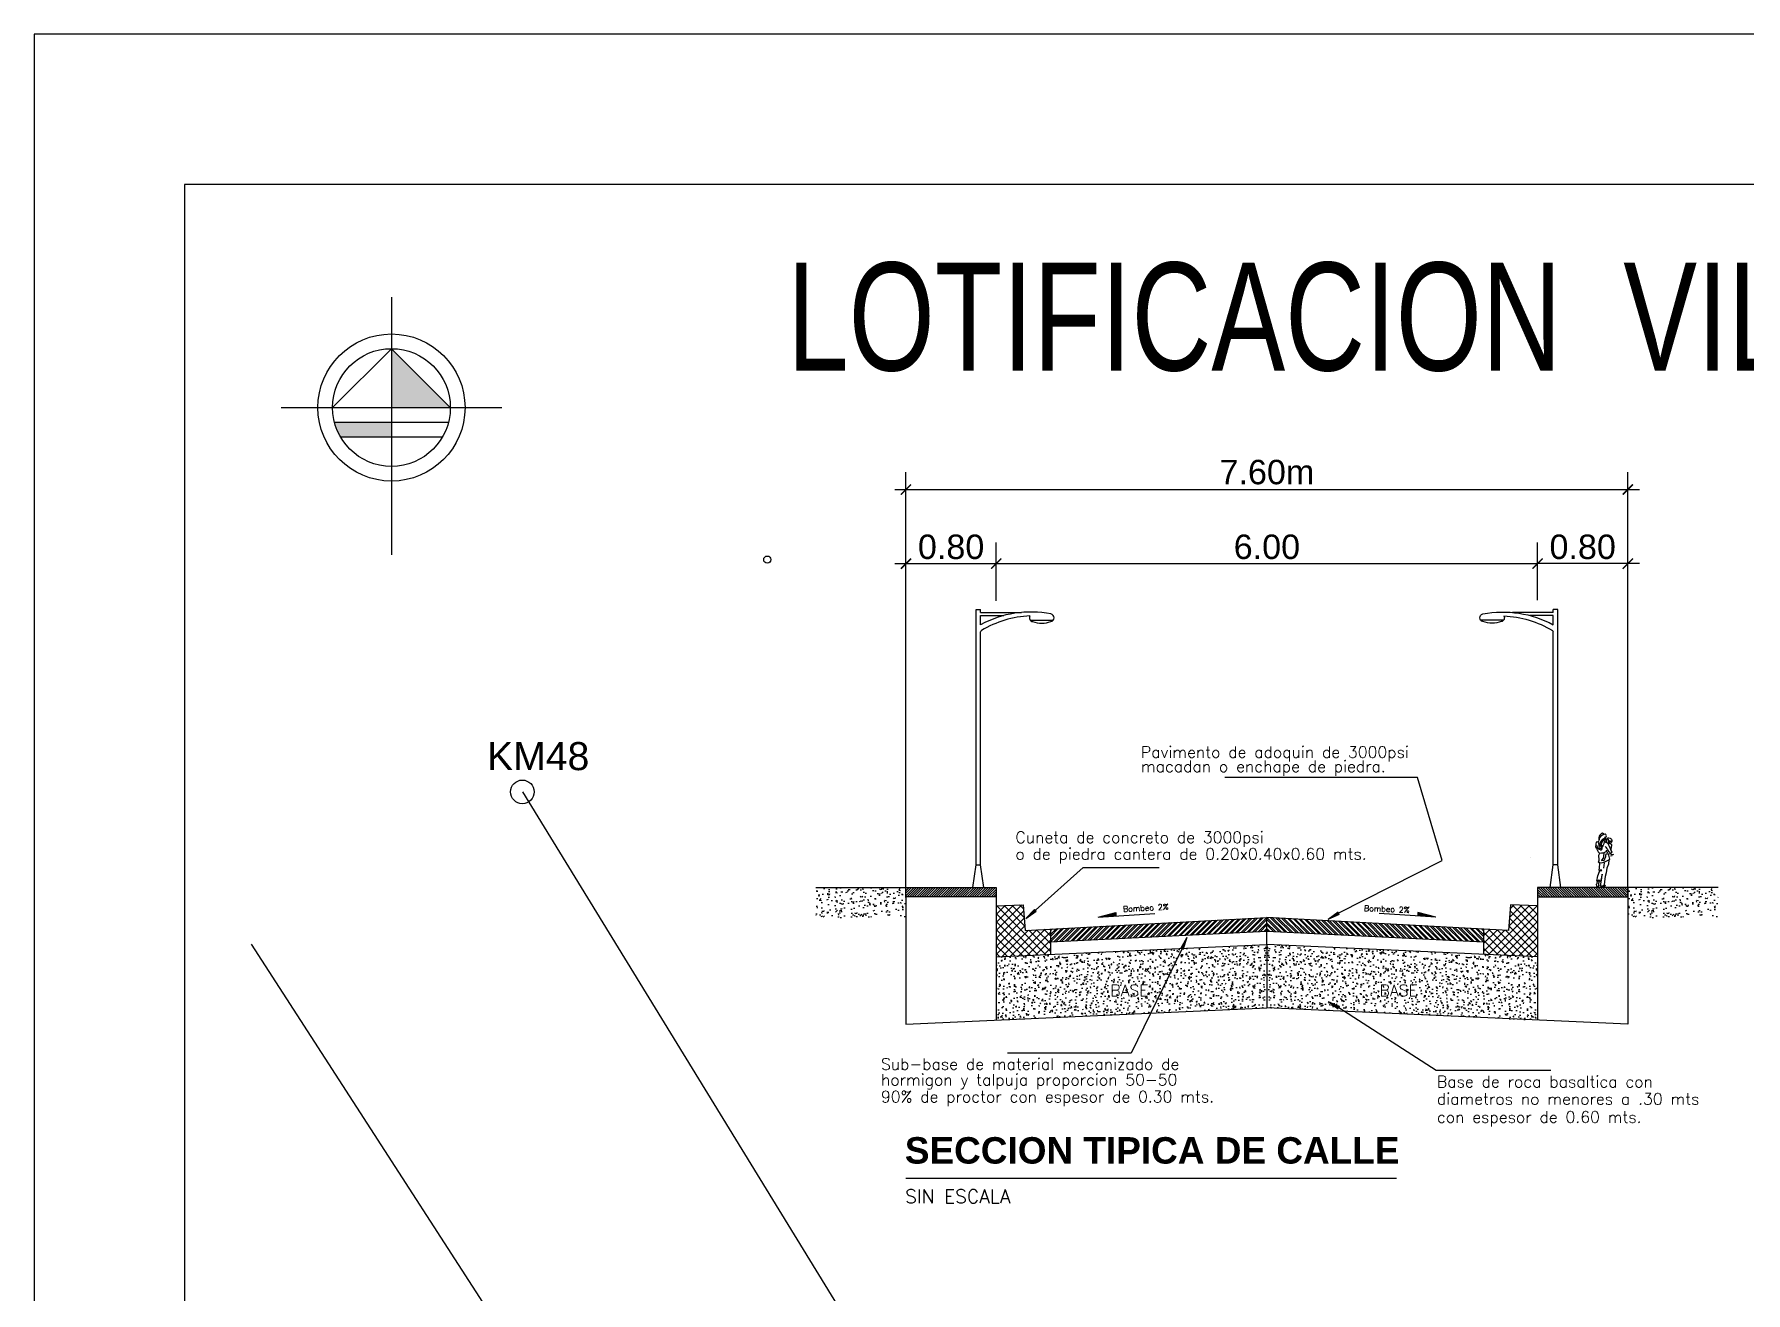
# Model space of a CAD drawing. Header units: millimetres. Extents: x 605064 to 1210630, y 1310999 to 2622410.
# Drawn here: x 605064.3 to 605235.2, y 1311197.6 to 1311323.2 of the extents above; entities that cross this region are included whole.
import ezdxf
from ezdxf.enums import TextEntityAlignment as Align

# ---------------------------------------------------------------- set-up
doc = ezdxf.new("R2010")
doc.units = ezdxf.units.MM
doc.linetypes.add('0', pattern=[0])
for name, color, linetype in [('acera', 8, 'Continuous'), ('CAJETIN', 5, 'Continuous'), ('CERCO', 6, 'Continuous'), ('CIRCULOSLOTES', 2, 'Continuous'), ('CVL_CUADCON_TX', 2, 'Continuous'), ('datos y tabla de areas', 170, 'Continuous'), ('FRAME 025', 7, 'Continuous'), ('NORTE', 7, 'Continuous')]:
    doc.layers.add(name, color=color, linetype=linetype)
doc.styles.add('ARIALTEXT', font='')
doc.styles.add('MINIMO', font='arial.ttf', dxfattribs={"height": 3.6})
doc.styles.add('PUNTOS PI', font='arial.ttf', dxfattribs={"height": 2.75})
doc.styles.add('ROMANS', font='ROMANS', dxfattribs={"height": 0.2})
doc.styles.add('TSN - Swis721 LtCn BT', font='swisscl.ttf')
doc.styles.get('ARIALTEXT').set_extended_font_data('Arial', bold=True)

# ---------------------------------------------------------------- blocks, each defined once
blk = doc.blocks.new('NORTE')
for points in [[(0, 0.4), (0, 0), (0.4, 0)], [(0, -0.1), (-0.387, -0.1, 0.067833), (-0.346, -0.2), (0, -0.2)]]:
    blk.add_hatch(color=256).paths.add_polyline_path(points)
for p, q in [((0, 0.75), (0, -1)), ((0, 0.4), (-0.4, 0)), ((0, 0.4), (0.4, 0)), ((-0.75, 0), (0.75, 0)), ((-0.387, -0.1), (0.387, -0.1)), ((-0.346, -0.2), (0.346, -0.2))]:
    blk.add_line(p, q)
for radius in [0.5, 0.4]:
    blk.add_circle((0, 0), radius)
blk = doc.blocks.new('_ArchTick')
at = {"color": 0, "linetype": 'ByBlock', "const_width": 0.15}
blk.add_lwpolyline([(-0.5, -0.5), (0.5, 0.5)], dxfattribs=at)
blk = doc.blocks.new('A$C42CB68AE')
at = {"color": 0, "linetype": 'ByBlock'}
for p, q in [((0.102, 9.246), (0.254, 9.246)), ((0.102, 0.759), (0.102, 9.246)), ((0.254, 9.144), (0.254, 9.246)), ((0.254, 9.144), (1.611, 9.144)), ((0.254, 8.738), (0.254, 9.042)), ((0.254, 9.042), (1.028, 9.042)), ((1.902, 8.89), (2.67, 8.89)), ((0.254, 0.759), (0.254, 8.502)), ((0, 0), (0.102, 0.759)), ((0.102, 0.762), (0.254, 0.762)), ((0.356, 0), (0.254, 0.759)), ((0, 0), (0.356, 0))]:
    blk.add_line(p, q, dxfattribs=at)
for centre, radius, start, end in [((1.921, 5.641), 3.517, 79.015, 118.2901), ((0.305, 8.502), 0.0508, 120.781, 180), ((2.049, 5.575), 3.458, 92.5676, 120.781), ((2.007, 8.966), 0.13, 150.6255, 258.6901), ((2.286, 9.703), 0.916, 250.56, 289.44), ((2.565, 8.966), 0.13, 281.3099, 78.6901)]:
    blk.add_arc(centre, radius, start, end, dxfattribs=at)

msp = doc.modelspace()

# ---------------------------------------------------------------- hatches: boundary and pattern name
at = {"true_color": 0x636466}
h = msp.add_hatch(dxfattribs=at)
h.set_pattern_fill('AR-CONC', color=251, scale=0.009)
h.set_pattern_definition([(50, (-887.3822, 187.2694), (1.639662021, -0.1434517699), [0.17145, -1.88595]), (355, (-887.3822, 187.2694), (-0.3171907928, 1.7195116072), [0.13716, -1.5087652575]), (100.4514447, (-887.2456, 187.2574), (1.3224712238, 1.5760597672), [0.1457100792, -1.6028122014]), (46.1842, (-887.3822, 187.7266), (2.439711368, -0.3783809514), [0.257175, -2.828925]), (96.63555761, (-887.179, 187.695), (2.1366372065, 2.2268351214), [0.2185652083, -2.4042204734]), (351.18415117, (-887.3822, 187.7266), (2.1366372066, 2.2268351213), [0.2057397036, -2.2631375873]), (21, (-887.1536, 187.6123), (1.3645295214, -0.9203867837), [0.17145, -1.88595]), (326, (-887.1536, 187.6123), (0.5562182551, 1.6576916951), [0.13716, -1.50876]), (71.451445, (-887.0399, 187.5356), (1.9207477735, 0.73730492), [0.1457100792, -1.6028094384]), (37.5, (-887.3822, 187.2694), (0.02779742926, 0.76099534986), [0, -1.490472, 0, -1.53162, 0, -1.514475]), (7.5, (-887.3822, 187.2694), (0.6013769626, 0.90162517336), [0, -0.873252, 0, -1.456182, 0, -0.577215]), (327.5, (-887.892, 187.2694), (1.2203153565, -0.05155869593), [0, -0.5715, 0, -1.78308, 0, -2.36601]), (317.5, (-888.1206, 187.2694), (1.3331626325, 0.2288384193), [0, -0.74295, 0, -1.184148, 0, -1.68021])])
h.paths.add_polyline_path([(605151.39, 1311238.048), (605142.38, 1311238.048), (605142.38, 1311235.082), (605151.39, 1311235.082)])
h = msp.add_hatch(dxfattribs=at)
h.set_pattern_fill('AR-CONC', color=251, scale=0.009)
h.set_pattern_definition([(50, (-806.2956, 187.2694), (1.639662021, -0.1434517699), [0.17145, -1.88595]), (355, (-806.2956, 187.2694), (-0.3171907928, 1.7195116072), [0.13716, -1.5087652575]), (100.4514447, (-806.159, 187.2574), (1.3224712238, 1.5760597672), [0.1457100792, -1.6028122014]), (46.1842, (-806.2956, 187.7266), (2.439711368, -0.3783809514), [0.257175, -2.828925]), (96.63555761, (-806.0923, 187.695), (2.1366372065, 2.2268351214), [0.2185652083, -2.4042204734]), (351.18415117, (-806.2956, 187.7266), (2.1366372066, 2.2268351213), [0.2057397036, -2.2631375873]), (21, (-806.067, 187.6123), (1.3645295214, -0.9203867837), [0.17145, -1.88595]), (326, (-806.067, 187.6123), (0.5562182551, 1.6576916951), [0.13716, -1.50876]), (71.451445, (-805.9533, 187.5356), (1.9207477735, 0.73730492), [0.1457100792, -1.6028094384]), (37.5, (-806.2956, 187.2694), (0.02779742926, 0.76099534986), [0, -1.490472, 0, -1.53162, 0, -1.514475]), (7.5, (-806.2956, 187.2694), (0.6013769626, 0.90162517336), [0, -0.873252, 0, -1.456182, 0, -0.577215]), (327.5, (-806.8054, 187.2694), (1.2203153565, -0.05155869593), [0, -0.5715, 0, -1.78308, 0, -2.36601]), (317.5, (-807.034, 187.2694), (1.3331626325, 0.2288384193), [0, -0.74295, 0, -1.184148, 0, -1.68021])])
h.paths.add_polyline_path([(605232.477, 1311238.048), (605223.467, 1311238.048), (605223.467, 1311235.082), (605232.477, 1311235.082)])
at = {"layer": 'acera'}
h = msp.add_hatch(dxfattribs=at)
h.set_pattern_fill('ANSI31', color=8, scale=1.354831, style=0)
h.set_pattern_definition([(45, (162485.95654, 465371.27529), (-0.119751247507, 0.119751247507), [])])
h.paths.add_polyline_path([(605151.39, 1311238.048), (605160.4, 1311238.048), (605160.4, 1311237.114), (605151.39, 1311237.114)])
h = msp.add_hatch(dxfattribs=at)
h.set_pattern_fill('ANSI31', color=8, scale=1.354831, style=0)
h.set_pattern_definition([(135, (1047888.9005, 465371.27529), (0.119751247507, 0.119751247507), [])])
h.paths.add_polyline_path([(605223.467, 1311238.048), (605214.457, 1311238.048), (605214.457, 1311237.114), (605223.467, 1311237.114)])
for points in [[(605164.393, 1311235.691), (605164.224, 1311235.88), (605163.373, 1311234.95)], [(605172.36, 1311235.573), (605170.571, 1311235.094), (605172.36, 1311235.207)], [(605194.685, 1311235.414), (605194.56, 1311235.634), (605193.531, 1311234.905)], [(605204.286, 1311235.094), (605202.497, 1311235.573), (605202.497, 1311235.207)], [(605178.806, 1311231.953), (605179.039, 1311231.853), (605179.419, 1311233.056)], [(605194.551, 1311225.956), (605194.679, 1311226.175), (605193.531, 1311226.697)]]:
    msp.add_hatch(color=7, dxfattribs=at).paths.add_polyline_path(points)
h = msp.add_hatch(dxfattribs=at)
h.set_pattern_fill('ANSI32', color=8, scale=1.016123, style=0)
h.set_pattern_definition([(45, (162476.94692, 465371.2753), (-0.26944030689, 0.26944030689), []), (45, (162477.12655, 465371.2753), (-0.26944030689, 0.26944030689), [])])
h.paths.add_polyline_path([(605165.805, 1311233.916), (605165.805, 1311232.65), (605187.429, 1311233.71), (605187.429, 1311235.062)])
h = msp.add_hatch(dxfattribs=at)
h.set_pattern_fill('ANSI32', color=8, scale=1.016123, style=0)
h.set_pattern_definition([(135, (1047897.9101, 465371.2753), (0.26944030689, 0.26944030689), []), (135, (1047897.7305, 465371.2753), (0.26944030689, 0.26944030689), [])])
h.paths.add_polyline_path([(605209.052, 1311233.916), (605209.052, 1311232.65), (605187.429, 1311233.71), (605187.429, 1311235.062)])
at = {"layer": 'acera', "true_color": 0xe3e3e3}
h = msp.add_hatch(dxfattribs=at)
h.set_pattern_fill('AR-CONC', color=254, scale=0.203225, style=0)
h.set_pattern_definition([(50, (162476.9469, 465371.2753), (1.4576491801, -0.1275277791), [0.1524184545, -1.6766029995]), (355, (162476.9469, 465371.2753), (-0.281976851, 1.5286395), [0.1219347636, -1.3412823996]), (100.4514, (162477.0684, 465371.2647), (1.1756734117, 1.401110793), [0.12953575, -1.4248932946]), (46.1842, (162476.947, 465371.6817), (2.1688964162, -0.3363753647), [0.228627682, -2.5149044993]), (96.6356, (162477.1277, 465371.6537), (1.899464601, 1.979647205), [0.194303631, -2.1373396005]), (351.1842, (162476.947, 465371.6817), (1.8994630555, 1.9796486887), [0.1829021454, -2.0119235994]), (21, (162477.1501, 465371.5801), (1.2130620049, -0.8182206542), [0.1524184545, -1.6766029995]), (326, (162477.1501, 465371.5801), (0.4944766246, 1.473683322), [0.1219347636, -1.3412823996]), (71.4514, (162477.2512, 465371.512), (1.7075391265, 0.6554613312), [0.12953575, -1.4248932946]), (37.5, (162476.9469, 465371.2753), (0.02471181806, 0.67652222286), [0, -1.32502443114, 0, -1.3616048602, 0, -1.3463630148]), (7.5, (162476.9469, 465371.2753), (0.534622031, 0.8015416475), [0, -0.7763179949, 0, -1.29454074024, 0, -0.51314213016]), (327.5, (162476.49373, 465371.2753), (1.08485854267, -0.04583704922), [0, -0.508061515, 0, -1.5851519268, 0, -2.1033746721]), (317.5, (162476.2905, 465371.2753), (1.1851777949, 0.2034379559), [0, -0.6604799695, 0, -1.0527034591, 0, -1.4937008541])])
h.paths.add_polyline_path([(605160.4, 1311231.142), (605160.4, 1311224.833), (605187.429, 1311226.049), (605187.429, 1311232.358)])
h = msp.add_hatch(dxfattribs=at)
h.set_pattern_fill('AR-CONC', color=254, scale=0.203225, style=0)
h.set_pattern_definition([(130, (1047897.9101, 465371.2753), (-1.4576491801, -0.1275277791), [0.1524184545, -1.6766029995]), (185, (1047897.9101, 465371.2753), (0.281976851, 1.5286395), [0.1219347636, -1.3412823996]), (79.5486, (1047897.7886, 465371.2647), (-1.1756734117, 1.401110793), [0.12953575, -1.4248932946]), (133.8158, (1047897.9101, 465371.6817), (-2.1688964162, -0.3363753647), [0.228627682, -2.5149044993]), (83.3644, (1047897.7294, 465371.6537), (-1.899464601, 1.979647205), [0.194303631, -2.1373396005]), (188.8158, (1047897.9101, 465371.6817), (-1.8994630555, 1.9796486887), [0.1829021454, -2.0119235994]), (159, (1047897.7069, 465371.5801), (-1.2130620049, -0.8182206542), [0.1524184545, -1.6766029995]), (214, (1047897.7069, 465371.5801), (-0.4944766246, 1.473683322), [0.1219347636, -1.3412823996]), (108.5486, (1047897.6058, 465371.512), (-1.7075391265, 0.6554613312), [0.12953575, -1.4248932946]), (142.5, (1047897.9101, 465371.2753), (-0.02471181806, 0.67652222286), [0, -1.32502443114, 0, -1.3616048602, 0, -1.3463630148]), (172.5, (1047897.9101, 465371.2753), (-0.534622031, 0.8015416475), [0, -0.7763179949, 0, -1.29454074024, 0, -0.51314213016]), (212.5, (1047898.3633, 465371.2753), (-1.08485854267, -0.04583704922), [0, -0.508061515, 0, -1.5851519268, 0, -2.1033746721]), (222.5, (1047898.5665, 465371.2753), (-1.1851777949, 0.2034379559), [0, -0.6604799695, 0, -1.0527034591, 0, -1.4937008541])])
h.paths.add_polyline_path([(605214.457, 1311231.142), (605214.457, 1311224.833), (605187.429, 1311226.049), (605187.429, 1311232.358)])

# ---------------------------------------------------------------- linework, layer by layer
for p, q in [((605223.467, 1311237.114), (605223.467, 1311238.082)), ((605151.39, 1311237.114), (605151.39, 1311224.427))]:
    msp.add_line(p, q)
at = {"color": 1}
msp.add_line((605151.39, 1311209.043), (605200.386, 1311209.043), dxfattribs=at)
msp.add_lwpolyline([(605064.34, 1310999.381), (605483.44, 1310999.381), (605483.44, 1311323.231), (605064.34, 1311323.231)], close=True)
at = {"layer": 'acera', "color": 7}
for p, q in [((605202.482, 1311249.03), (605183.22, 1311249.03)), ((605204.921, 1311240.764), (605202.482, 1311249.03)), ((605164.309, 1311235.786), (605169.088, 1311240.053)), ((605169.088, 1311240.053), (605176.669, 1311240.053)), ((605194.622, 1311235.524), (605204.921, 1311240.764)), ((605160.4, 1311237.114), (605151.39, 1311237.114)), ((605214.457, 1311237.114), (605223.467, 1311237.114)), ((605163.373, 1311234.95), (605164.224, 1311235.88)), ((605163.373, 1311234.95), (605164.393, 1311235.691)), ((605164.224, 1311235.88), (605164.393, 1311235.691)), ((605170.571, 1311235.094), (605172.36, 1311235.573)), ((605170.571, 1311235.094), (605176.222, 1311235.452)), ((605172.36, 1311235.573), (605172.36, 1311235.207)), ((605187.429, 1311232.358), (605187.429, 1311235.062)), ((605193.531, 1311234.905), (605194.56, 1311235.634)), ((605193.531, 1311234.905), (605194.685, 1311235.414)), ((605204.286, 1311235.094), (605198.635, 1311235.452)), ((605204.286, 1311235.094), (605202.497, 1311235.573)), ((605202.497, 1311235.573), (605202.497, 1311235.207)), ((605165.805, 1311232.65), (605187.429, 1311233.71)), ((605179.419, 1311233.056), (605178.806, 1311231.953)), ((605179.419, 1311233.056), (605179.039, 1311231.853)), ((605187.429, 1311233.71), (605209.052, 1311232.65)), ((605160.4, 1311231.142), (605160.4, 1311224.833)), ((605178.923, 1311231.903), (605173.879, 1311221.507)), ((605214.457, 1311231.142), (605214.457, 1311224.833)), ((605193.531, 1311226.697), (605194.679, 1311226.175)), ((605193.531, 1311226.697), (605194.551, 1311225.956)), ((605194.615, 1311226.066), (605204.332, 1311219.812)), ((605173.879, 1311221.507), (605161.522, 1311221.507)), ((605204.332, 1311219.812), (605215.789, 1311219.812))]:
    msp.add_line(p, q, dxfattribs=at)
msp.add_lwpolyline([(605151.39, 1311238.048), (605160.4, 1311238.048), (605160.4, 1311237.114), (605151.39, 1311237.114)], close=True, dxfattribs=at)
at = {"layer": 'CAJETIN'}
for p, q in [((605468.44, 1311308.231), (605079.34, 1311308.231)), ((605079.34, 1311308.231), (605079.34, 1311014.381))]:
    msp.add_line(p, q, dxfattribs=at)
at = {"layer": 'CERCO'}
for points in [[(605113.083, 1311247.601), (605158.697, 1311173.281), (605168.405, 1311175.599), (605178.233, 1311177.855), (605197.651, 1311181.345), (605220.659, 1311185.937), (605222.713, 1311186.227), (605241.213, 1311189.905), (605249.356, 1311191.639), (605263.798, 1311194.808), (605279.153, 1311198.528)], [(605100.73, 1311195.184), (605108.046, 1311189.468), (605120.007, 1311179.849), (605086.048, 1311232.396)]]:
    msp.add_lwpolyline(points, dxfattribs=at)
at = {"layer": 'CIRCULOSLOTES'}
msp.add_circle((605137.542, 1311270.788), 0.36, dxfattribs=at)
at = {"layer": 'CVL_CUADCON_TX'}
msp.add_circle((605113.083, 1311247.601), 1.181, dxfattribs=at)
at = {"layer": 'datos y tabla de areas'}
for p, q in [((605151.39, 1311238.082), (605151.39, 1311279.51)), ((605223.467, 1311238.082), (605223.467, 1311279.51)), ((605150.263, 1311277.783), (605224.621, 1311277.783)), ((605160.4, 1311266.673), (605160.4, 1311272.511)), ((605214.457, 1311266.741), (605214.457, 1311272.511)), ((605150.263, 1311270.386), (605160.4, 1311270.386)), ((605160.4, 1311270.386), (605214.457, 1311270.386)), ((605224.621, 1311270.386), (605214.457, 1311270.386))]:
    msp.add_line(p, q, dxfattribs=at)
at = {"layer": 'datos y tabla de areas', "color": 0}
for p, q in [((605220.578, 1311243.05), (605220.561, 1311242.922)), ((605220.617, 1311243.181), (605220.578, 1311243.05)), ((605220.764, 1311243.177), (605220.616, 1311242.992)), ((605220.662, 1311243.292), (605220.617, 1311243.181)), ((605220.729, 1311243.343), (605220.662, 1311243.292)), ((605220.832, 1311243.438), (605220.729, 1311243.343)), ((605220.867, 1311243.263), (605220.764, 1311243.177)), ((605220.926, 1311243.48), (605220.832, 1311243.438)), ((605220.927, 1311243.275), (605220.867, 1311243.263)), ((605221.03, 1311243.418), (605220.926, 1311243.48)), ((605220.982, 1311243.29), (605220.927, 1311243.275)), ((605220.964, 1311243.437), (605220.982, 1311243.354)), ((605220.982, 1311243.354), (605220.982, 1311243.29)), ((605221.119, 1311243.366), (605221.03, 1311243.418)), ((605221.171, 1311243.372), (605221.119, 1311243.366)), ((605221.169, 1311243.104), (605221.136, 1311242.983)), ((605221.238, 1311243.369), (605221.171, 1311243.372)), ((605221.273, 1311243.356), (605221.238, 1311243.369)), ((605221.268, 1311242.979), (605221.277, 1311243.036)), ((605221.295, 1311243.276), (605221.273, 1311243.356)), ((605221.277, 1311243.036), (605221.322, 1311243.128)), ((605221.323, 1311243.202), (605221.295, 1311243.276)), ((605221.322, 1311243.128), (605221.323, 1311243.202)), ((605220.26, 1311242.385), (605220.242, 1311242.125)), ((605220.242, 1311242.125), (605220.324, 1311241.946)), ((605220.319, 1311242.579), (605220.26, 1311242.385)), ((605220.389, 1311242.591), (605220.319, 1311242.579)), ((605220.324, 1311241.946), (605220.432, 1311241.743)), ((605220.368, 1311242.261), (605220.396, 1311242.112)), ((605220.46, 1311242.61), (605220.389, 1311242.591)), ((605220.396, 1311242.112), (605220.424, 1311242.022)), ((605220.424, 1311242.022), (605220.436, 1311241.913)), ((605220.432, 1311241.743), (605220.508, 1311241.621)), ((605220.517, 1311242.584), (605220.46, 1311242.61)), ((605220.508, 1311241.621), (605220.628, 1311241.484)), ((605220.533, 1311242.645), (605220.517, 1311242.584)), ((605220.56, 1311242.779), (605220.533, 1311242.645)), ((605220.552, 1311242.564), (605220.548, 1311242.44)), ((605220.548, 1311242.44), (605220.573, 1311242.254)), ((605220.604, 1311242.155), (605220.552, 1311242.005)), ((605220.552, 1311242.005), (605220.592, 1311241.816)), ((605220.561, 1311242.922), (605220.56, 1311242.779)), ((605220.573, 1311242.254), (605220.604, 1311242.155)), ((605220.589, 1311241.299), (605220.679, 1311241.49)), ((605220.592, 1311241.816), (605220.637, 1311241.94)), ((605220.616, 1311242.992), (605220.596, 1311242.83)), ((605220.637, 1311241.94), (605220.653, 1311241.841)), ((605220.653, 1311241.841), (605220.734, 1311242.016)), ((605220.676, 1311242.417), (605220.665, 1311242.302)), ((605220.665, 1311242.302), (605220.722, 1311242.141)), ((605220.709, 1311242.551), (605220.676, 1311242.417)), ((605220.679, 1311241.49), (605220.837, 1311241.536)), ((605220.851, 1311242.739), (605220.709, 1311242.551)), ((605220.734, 1311242.016), (605220.756, 1311241.882)), ((605220.756, 1311241.882), (605220.758, 1311241.76)), ((605220.758, 1311241.76), (605220.81, 1311241.875)), ((605220.787, 1311242.304), (605220.779, 1311242.141)), ((605220.779, 1311242.141), (605220.783, 1311242.084)), ((605220.81, 1311241.875), (605220.867, 1311241.853)), ((605220.878, 1311242.594), (605220.816, 1311242.381)), ((605220.816, 1311242.381), (605220.835, 1311242.233)), ((605220.835, 1311242.233), (605220.856, 1311242.102)), ((605220.837, 1311241.536), (605221.069, 1311241.532)), ((605220.918, 1311242.809), (605220.851, 1311242.739)), ((605220.856, 1311242.102), (605220.867, 1311241.853)), ((605220.901, 1311242.134), (605220.868, 1311241.974)), ((605221.043, 1311242.782), (605220.878, 1311242.594)), ((605221.02, 1311242.28), (605220.901, 1311242.134)), ((605221.063, 1311242.906), (605220.918, 1311242.809)), ((605221.088, 1311242.411), (605221.02, 1311242.28)), ((605221.206, 1311242.931), (605221.043, 1311242.782)), ((605221.069, 1311241.532), (605221.054, 1311241.142)), ((605221.06, 1311242.561), (605221.088, 1311242.411)), ((605221.136, 1311242.983), (605221.063, 1311242.906)), ((605221.342, 1311241.661), (605221.069, 1311241.532)), ((605221.16, 1311242.641), (605221.179, 1311242.707)), ((605221.233, 1311242.564), (605221.16, 1311242.641)), ((605221.179, 1311242.707), (605221.222, 1311242.797)), ((605221.218, 1311242.154), (605221.265, 1311242.074)), ((605221.222, 1311242.797), (605221.261, 1311242.864)), ((605221.373, 1311242.518), (605221.233, 1311242.564)), ((605221.261, 1311242.864), (605221.268, 1311242.979)), ((605221.265, 1311242.074), (605221.344, 1311241.978)), ((605221.266, 1311241.265), (605221.29, 1311241.425)), ((605221.29, 1311241.425), (605221.447, 1311241.436)), ((605221.32, 1311242.7), (605221.3, 1311242.685)), ((605221.3, 1311242.685), (605221.3, 1311242.672)), ((605221.3, 1311242.672), (605221.3, 1311242.617)), ((605221.3, 1311242.617), (605221.3, 1311242.572)), ((605221.339, 1311242.716), (605221.32, 1311242.7)), ((605221.337, 1311242.851), (605221.333, 1311242.825)), ((605221.333, 1311242.825), (605221.333, 1311242.787)), ((605221.333, 1311242.787), (605221.343, 1311242.745)), ((605221.344, 1311242.866), (605221.337, 1311242.851)), ((605221.346, 1311242.726), (605221.339, 1311242.716)), ((605221.342, 1311241.661), (605221.343, 1311241.735)), ((605221.384, 1311241.609), (605221.342, 1311241.661)), ((605221.343, 1311242.745), (605221.346, 1311242.726)), ((605221.343, 1311241.735), (605221.369, 1311241.811)), ((605221.357, 1311242.898), (605221.344, 1311242.866)), ((605221.344, 1311241.978), (605221.443, 1311241.875)), ((605221.418, 1311242.917), (605221.357, 1311242.898)), ((605221.492, 1311242.463), (605221.373, 1311242.518)), ((605221.412, 1311241.603), (605221.384, 1311241.609)), ((605221.438, 1311241.545), (605221.412, 1311241.603)), ((605221.437, 1311242.933), (605221.418, 1311242.917)), ((605221.498, 1311242.978), (605221.437, 1311242.974)), ((605221.437, 1311242.974), (605221.437, 1311242.933)), ((605221.476, 1311241.485), (605221.438, 1311241.545)), ((605221.44, 1311242.971), (605221.44, 1311242.927)), ((605221.44, 1311242.927), (605221.482, 1311242.872)), ((605221.443, 1311241.875), (605221.487, 1311241.759)), ((605221.447, 1311241.436), (605221.476, 1311241.485)), ((605221.447, 1311241.436), (605221.725, 1311241.454)), ((605221.476, 1311242.498), (605221.475, 1311242.473)), ((605221.489, 1311242.575), (605221.476, 1311242.498)), ((605221.482, 1311242.872), (605221.526, 1311242.843)), ((605221.487, 1311241.759), (605221.553, 1311241.67)), ((605221.521, 1311242.645), (605221.489, 1311242.575)), ((605221.545, 1311242.351), (605221.492, 1311242.463)), ((605221.575, 1311242.996), (605221.498, 1311242.978)), ((605221.547, 1311242.711), (605221.521, 1311242.645)), ((605221.526, 1311242.843), (605221.522, 1311242.805)), ((605221.522, 1311242.805), (605221.526, 1311242.769)), ((605221.526, 1311242.769), (605221.547, 1311242.711)), ((605221.624, 1311242.149), (605221.545, 1311242.351)), ((605221.686, 1311240.883), (605221.549, 1311241.423)), ((605221.553, 1311241.67), (605221.604, 1311241.614)), ((605221.75, 1311242.95), (605221.575, 1311242.996)), ((605221.607, 1311242.551), (605221.603, 1311242.494)), ((605221.603, 1311242.494), (605221.616, 1311242.449)), ((605221.604, 1311241.614), (605221.693, 1311241.509)), ((605221.627, 1311242.619), (605221.607, 1311242.551)), ((605221.616, 1311242.449), (605221.635, 1311242.427)), ((605221.624, 1311242.759), (605221.63, 1311242.692)), ((605221.797, 1311241.738), (605221.624, 1311242.149)), ((605221.63, 1311242.692), (605221.627, 1311242.619)), ((605221.725, 1311241.454), (605221.818, 1311241.476)), ((605221.734, 1311242.42), (605221.735, 1311242.455)), ((605221.747, 1311242.375), (605221.734, 1311242.42)), ((605221.735, 1311242.455), (605221.737, 1311242.484)), ((605221.737, 1311242.761), (605221.77, 1311242.643)), ((605221.737, 1311242.484), (605221.795, 1311242.554)), ((605221.801, 1311242.914), (605221.75, 1311242.95)), ((605221.76, 1311241.4), (605222.037, 1311241.369)), ((605221.77, 1311242.643), (605221.77, 1311242.569)), ((605221.868, 1311242.31), (605221.782, 1311242.371)), ((605221.795, 1311242.554), (605221.87, 1311242.604)), ((605221.797, 1311241.738), (605221.808, 1311241.875)), ((605221.883, 1311241.661), (605221.797, 1311241.738)), ((605221.846, 1311242.863), (605221.801, 1311242.914)), ((605221.808, 1311241.875), (605221.824, 1311242.032)), ((605221.818, 1311241.476), (605221.844, 1311241.534)), ((605221.824, 1311242.032), (605221.841, 1311242.16)), ((605221.841, 1311242.16), (605221.857, 1311242.243)), ((605221.844, 1311241.534), (605221.889, 1311241.613)), ((605221.89, 1311242.79), (605221.846, 1311242.863)), ((605222.037, 1311241.369), (605221.855, 1311241.293)), ((605221.857, 1311242.243), (605221.868, 1311242.31)), ((605221.87, 1311242.604), (605221.905, 1311242.726)), ((605221.889, 1311241.613), (605221.883, 1311241.661)), ((605221.905, 1311242.726), (605221.89, 1311242.79)), ((605220.483, 1311239.234), (605220.629, 1311239.661)), ((605220.543, 1311240.598), (605220.602, 1311240.803)), ((605220.6, 1311240.509), (605220.543, 1311240.598)), ((605220.602, 1311240.803), (605220.589, 1311241.299)), ((605220.664, 1311240.54), (605220.6, 1311240.509)), ((605220.612, 1311239.904), (605220.648, 1311239.942)), ((605220.629, 1311239.661), (605220.612, 1311239.904)), ((605220.64, 1311239.674), (605220.71, 1311239.722)), ((605220.648, 1311239.942), (605220.664, 1311240.54)), ((605220.711, 1311239.798), (605220.649, 1311239.757)), ((605220.649, 1311239.757), (605220.649, 1311239.757)), ((605220.664, 1311240.54), (605220.859, 1311240.536)), ((605220.71, 1311239.722), (605220.889, 1311239.762)), ((605220.79, 1311239.833), (605220.711, 1311239.798)), ((605220.851, 1311239.785), (605220.79, 1311239.833)), ((605220.889, 1311239.762), (605220.851, 1311239.785)), ((605220.993, 1311240.973), (605220.854, 1311240.801)), ((605220.854, 1311240.801), (605220.854, 1311240.766)), ((605220.854, 1311240.766), (605221.026, 1311240.8)), ((605220.859, 1311240.536), (605221.029, 1311240.586)), ((605221.054, 1311241.142), (605220.993, 1311240.973)), ((605221.026, 1311240.8), (605221.12, 1311240.799)), ((605221.029, 1311240.586), (605221.23, 1311240.655)), ((605221.107, 1311240.522), (605221.045, 1311239.998)), ((605221.12, 1311240.799), (605221.152, 1311240.828)), ((605221.152, 1311240.828), (605221.162, 1311240.931)), ((605221.162, 1311240.931), (605221.259, 1311241.163)), ((605221.23, 1311240.655), (605221.522, 1311240.781)), ((605221.259, 1311241.163), (605221.266, 1311241.265)), ((605221.389, 1311239.989), (605221.297, 1311239.533)), ((605221.552, 1311240.394), (605221.389, 1311239.989)), ((605221.522, 1311240.781), (605221.686, 1311240.883)), ((605221.564, 1311240.813), (605221.552, 1311240.394)), ((605221.73, 1311241.23), (605221.902, 1311241.242)), ((605142.38, 1311238.048), (605160.4, 1311238.048)), ((605160.4, 1311238.048), (605160.4, 1311237.114)), ((605160.4, 1311238.048), (605160.4, 1311231.142)), ((605214.457, 1311238.048), (605214.457, 1311231.142)), ((605232.477, 1311238.048), (605214.457, 1311238.048)), ((605214.457, 1311238.048), (605214.457, 1311237.114)), ((605220.363, 1311238.442), (605220.321, 1311238.355)), ((605220.321, 1311238.355), (605220.33, 1311238.238)), ((605220.33, 1311238.238), (605220.393, 1311238.144)), ((605220.389, 1311238.534), (605220.363, 1311238.442)), ((605220.387, 1311238.688), (605220.483, 1311239.234)), ((605220.564, 1311238.799), (605220.387, 1311238.688)), ((605220.405, 1311238.595), (605220.389, 1311238.534)), ((605220.393, 1311238.144), (605220.479, 1311238.112)), ((605220.422, 1311238.669), (605220.405, 1311238.595)), ((605220.435, 1311238.691), (605220.422, 1311238.669)), ((605220.461, 1311238.713), (605220.435, 1311238.691)), ((605220.489, 1311238.716), (605220.461, 1311238.713)), ((605220.479, 1311238.112), (605220.518, 1311238.194)), ((605220.553, 1311238.716), (605220.489, 1311238.716)), ((605220.518, 1311238.194), (605220.563, 1311238.23)), ((605220.585, 1311238.674), (605220.553, 1311238.716)), ((605220.558, 1311238.431), (605220.564, 1311238.485)), ((605220.577, 1311238.379), (605220.558, 1311238.431)), ((605220.563, 1311238.23), (605220.582, 1311238.313)), ((605220.729, 1311238.67), (605220.564, 1311238.799)), ((605220.564, 1311238.485), (605220.581, 1311238.533)), ((605220.582, 1311238.313), (605220.577, 1311238.379)), ((605220.61, 1311238.645), (605220.585, 1311238.674)), ((605220.587, 1311238.526), (605220.597, 1311238.568)), ((605220.597, 1311238.568), (605220.614, 1311238.609)), ((605220.614, 1311238.609), (605220.61, 1311238.645)), ((605220.909, 1311239.384), (605220.729, 1311238.67)), ((605220.739, 1311238.184), (605220.887, 1311239.014)), ((605220.963, 1311238.195), (605220.739, 1311238.184)), ((605220.83, 1311238.087), (605220.792, 1311238.164)), ((605220.965, 1311238.102), (605220.83, 1311238.087)), ((605220.887, 1311239.014), (605220.909, 1311239.384)), ((605221.152, 1311238.306), (605220.963, 1311238.195)), ((605220.981, 1311238.131), (605220.965, 1311238.102)), ((605221.17, 1311238.194), (605220.981, 1311238.131)), ((605221.144, 1311238.658), (605221.11, 1311238.309)), ((605221.11, 1311238.309), (605221.193, 1311238.302)), ((605221.195, 1311239.143), (605221.144, 1311238.658)), ((605221.189, 1311238.213), (605221.17, 1311238.194)), ((605221.199, 1311238.267), (605221.189, 1311238.213)), ((605221.193, 1311238.302), (605221.199, 1311238.267)), ((605221.297, 1311239.533), (605221.195, 1311239.143)), ((605223.467, 1311238.048), (605223.485, 1311224.426)), ((605160.4, 1311236.246), (605163.103, 1311236.327)), ((605160.4, 1311233.775), (605162.948, 1311236.323)), ((605160.4, 1311234.571), (605162.127, 1311236.298)), ((605160.4, 1311235.367), (605161.306, 1311236.273)), ((605160.4, 1311236.164), (605160.485, 1311236.249)), ((605165.306, 1311231.362), (605160.421, 1311236.247)), ((605163.267, 1311234.198), (605161.194, 1311236.27)), ((605163.2, 1311235.06), (605161.967, 1311236.293)), ((605163.134, 1311235.923), (605162.74, 1311236.316)), ((605163.103, 1311236.327), (605163.299, 1311233.783)), ((605209.552, 1311231.362), (605214.436, 1311236.247)), ((605211.755, 1311236.327), (605211.558, 1311233.783)), ((605211.59, 1311234.198), (605213.663, 1311236.27)), ((605211.657, 1311235.06), (605212.89, 1311236.293)), ((605211.723, 1311235.923), (605212.117, 1311236.316)), ((605214.457, 1311236.246), (605211.755, 1311236.327)), ((605214.457, 1311233.775), (605211.91, 1311236.323)), ((605214.457, 1311234.571), (605212.73, 1311236.298)), ((605214.457, 1311235.367), (605213.551, 1311236.273)), ((605214.457, 1311236.164), (605214.372, 1311236.249)), ((605160.4, 1311232.978), (605163.149, 1311235.728)), ((605164.543, 1311231.328), (605160.4, 1311235.472)), ((605160.4, 1311232.182), (605163.206, 1311234.988)), ((605163.781, 1311231.294), (605160.4, 1311234.676)), ((605163.299, 1311233.783), (605187.429, 1311235.062)), ((605211.558, 1311233.783), (605187.429, 1311235.062)), ((605210.314, 1311231.328), (605214.457, 1311235.472)), ((605211.076, 1311231.294), (605214.457, 1311234.676)), ((605214.457, 1311232.182), (605211.651, 1311234.988)), ((605214.457, 1311232.978), (605211.708, 1311235.728)), ((605160.4, 1311231.386), (605163.263, 1311234.249)), ((605163.019, 1311231.259), (605160.4, 1311233.879)), ((605162.257, 1311231.225), (605160.4, 1311233.083)), ((605160.978, 1311231.168), (605163.61, 1311233.8)), ((605161.812, 1311231.205), (605164.451, 1311233.844)), ((605162.646, 1311231.243), (605165.292, 1311233.889)), ((605163.479, 1311231.28), (605165.805, 1311233.606)), ((605165.805, 1311231.659), (605163.662, 1311233.802)), ((605164.313, 1311231.318), (605165.805, 1311232.81)), ((605165.805, 1311232.455), (605164.418, 1311233.842)), ((605165.805, 1311233.252), (605165.174, 1311233.883)), ((605165.805, 1311233.916), (605165.805, 1311231.385)), ((605209.052, 1311233.916), (605209.052, 1311231.385)), ((605209.052, 1311233.252), (605209.683, 1311233.883)), ((605209.052, 1311232.455), (605210.439, 1311233.842)), ((605209.052, 1311231.659), (605211.195, 1311233.802)), ((605211.378, 1311231.28), (605209.052, 1311233.606)), ((605210.544, 1311231.318), (605209.052, 1311232.81)), ((605212.211, 1311231.243), (605209.565, 1311233.889)), ((605213.045, 1311231.205), (605210.406, 1311233.844)), ((605213.879, 1311231.168), (605211.247, 1311233.8)), ((605214.457, 1311231.386), (605211.594, 1311234.249)), ((605211.838, 1311231.259), (605214.457, 1311233.879)), ((605212.6, 1311231.225), (605214.457, 1311233.083)), ((605160.4, 1311231.142), (605187.429, 1311232.358)), ((605161.495, 1311231.191), (605160.4, 1311232.287)), ((605160.733, 1311231.157), (605160.4, 1311231.49)), ((605165.147, 1311231.355), (605165.805, 1311232.013)), ((605214.457, 1311231.142), (605187.429, 1311232.358)), ((605187.429, 1311232.358), (605187.429, 1311226.049)), ((605209.71, 1311231.355), (605209.052, 1311232.013)), ((605213.362, 1311231.191), (605214.457, 1311232.287)), ((605214.124, 1311231.157), (605214.457, 1311231.49)), ((605151.39, 1311224.427), (605187.429, 1311226.049)), ((605223.485, 1311224.426), (605187.429, 1311226.049))]:
    msp.add_line(p, q, dxfattribs=at)
at = {"layer": 'datos y tabla de areas', "color": 0, "linetype": '0'}
msp.add_line((605213.712, 1311241.1), (605213.712, 1311241.1), dxfattribs=at)
msp.add_line((605213.712, 1311241.1), (605213.712, 1311241.1), dxfattribs=at)

# ---------------------------------------------------------------- block references
at = {"layer": 'datos y tabla de areas', "xscale": 1.016123030026211, "yscale": 1.016123030026211, "zscale": 1.016123030026211, "rotation": 180}
for p in [(605151.39, 1311277.783), (605151.39, 1311270.386), (605160.4, 1311270.386), (605214.457, 1311270.386), (605223.467, 1311270.386)]:
    msp.add_blockref('_ArchTick', p, dxfattribs=at)
at = {"layer": 'datos y tabla de areas', "xscale": 1.016123030026211, "yscale": 1.016123030026211, "zscale": 1.016123030026211}
for p in [(605223.467, 1311277.783), (605151.39, 1311270.386), (605160.4, 1311270.386), (605214.457, 1311270.386), (605223.467, 1311270.386)]:
    msp.add_blockref('_ArchTick', p, dxfattribs=at)
at = {"layer": 'datos y tabla de areas', "color": 0, "zscale": 12.01435408367224}
for p, xscale, yscale in [((605158.077, 1311238.048), 3.00358929852373, 3.00358929852373), ((605216.78, 1311238.048), -3.00358929852373, 3.003589298506267)]:
    msp.add_blockref('A$C42CB68AE', p, dxfattribs=dict(at, xscale=xscale, yscale=yscale))
at = {"layer": 'NORTE', "xscale": 14.68799999993319, "yscale": 14.68799999993319, "zscale": 14.68799999993319}
msp.add_blockref('NORTE', (605100.015, 1311285.969), dxfattribs=at)

# ---------------------------------------------------------------- texts
at = {"style": 'ROMANS'}
for s, p in [('Pavimento de adoquin de 3000psi', (605174.851, 1311251.004)), ('macadan o enchape de piedra. ', (605174.851, 1311249.578)), ('Cuneta de concreto de 3000psi', (605162.319, 1311242.499)), ('o de piedra cantera de 0.20x0.40x0.60 mts. ', (605162.319, 1311240.84)), ('Sub-base de material mecanizado de ', (605148.894, 1311219.856)), ('hormigon y talpuja proporcion 50-50', (605148.894, 1311218.296)), ('Base de roca basaltica con', (605204.411, 1311218.112)), ('90%%% de proctor con espesor de 0.30 mts.', (605148.894, 1311216.611)), ('diametros no menores a .30 mts', (605204.411, 1311216.385)), ('con espesor de 0.60 mts.', (605204.411, 1311214.576))]:
    msp.add_text(s, height=1.14314, dxfattribs=at).set_placement(p)
for rotation, p in [(3.05891, (605173.077, 1311235.618)), (357.87478, (605197.122, 1311235.71))]:
    msp.add_text('Bombeo 2%%%', height=0.57157, rotation=rotation, dxfattribs=at).set_placement(p)
at = {"color": 7, "style": 'ROMANS'}
for p in [(605171.797, 1311227.213), (605198.677, 1311227.213)]:
    msp.add_text('BASE', height=1.1431, dxfattribs=at).set_placement(p)
at = {"color": 1, "style": 'ROMANS'}
msp.add_text('SIN ESCALA', height=1.3711, dxfattribs=at).set_placement((605151.306, 1311206.547))
at = {"color": 3, "insert": (605151.275, 1311213.14), "char_height": 2.64065, "attachment_point": 1, "style": 'ARIALTEXT'}
msp.add_mtext('SECCION TIPICA DE CALLE', dxfattribs=at)
at = {"layer": 'CVL_CUADCON_TX', "color": 2, "linetype": 'Continuous', "style": 'PUNTOS PI'}
msp.add_text('KM48', height=2.8, dxfattribs=at).set_placement((605114.661, 1311251.175), align=Align.MIDDLE)
at = {"layer": 'datos y tabla de areas', "color": 7, "char_height": 2.4387, "attachment_point": 5, "style": 'MINIMO'}
for s, insert in [('\\A1;7.60m', (605187.429, 1311279.512)), ('\\A1;0.80', (605155.895, 1311272.051)), ('\\A1;6.00', (605187.429, 1311272.051)), ('\\A1;0.80', (605218.962, 1311272.051))]:
    msp.add_mtext(s, dxfattribs=dict(at, insert=insert))
at = {"layer": 'FRAME 025', "color": 0, "style": 'TSN - Swis721 LtCn BT'}
msp.add_text('LOTIFICACION  VILLA CANDELARIA', height=10.77877, dxfattribs=at).set_placement((605139.521, 1311295.055), align=Align.MIDDLE_LEFT)

doc.saveas('drawing.dxf')
